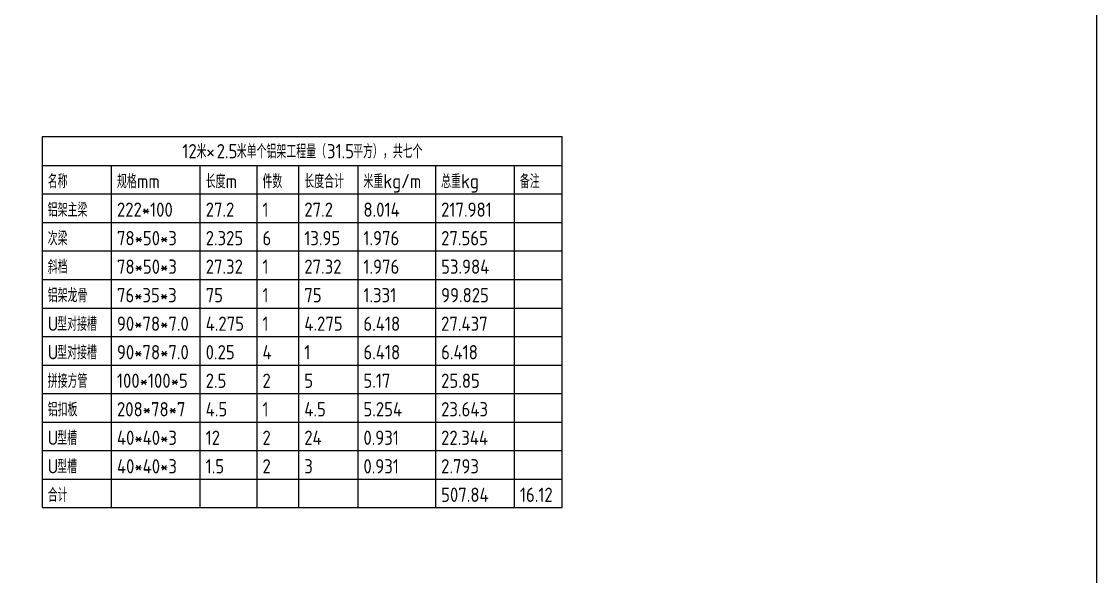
# Model space of a CAD drawing. Extents: x -89702 to 926017, y -610001 to -56924.
# Drawn here: x 150366 to 163556, y -512126 to -505314 of the extents above; entities that cross this region are included whole.
import ezdxf

# ---------------------------------------------------------------- set-up
doc = ezdxf.new("R2010")
doc.units = 0
doc.header["$LTSCALE"] = 10
doc.header["$MEASUREMENT"] = 0
doc.layers.add('L-构造线', color=6, linetype='Continuous')
doc.layers.add('PUB_TAB', color=7, linetype='Continuous')
doc.styles.get("Standard").update_dxf_attribs({"font": 'gbenor.shx', "bigfont": 'gbcbig.shx'})

msp = doc.modelspace()

# ---------------------------------------------------------------- linework, layer by layer
at = {"layer": 'L-构造线'}
msp.add_lwpolyline([(111175.6, -490906.1), (163556.4, -490906.1), (163556.4, -610000.5), (111175.6, -610000.5)], close=True, dxfattribs=at)
at = {"layer": 'PUB_TAB'}
msp.add_lwpolyline([(150618.2, -511281), (156998.1, -511281), (156998.1, -506731), (150618.2, -506731)], close=True, dxfattribs=at)
for points in [[(150618.2, -507081), (156998.1, -507081)], [(151467.1, -507081), (151467.1, -511281)], [(152555.9, -507081), (152555.9, -511281)], [(153253, -507081), (153253, -511281)], [(153766, -507081), (153766, -511281)], [(154491.4, -507081), (154491.4, -511281)], [(155444.7, -507081), (155444.7, -511281)], [(156411.4, -507081), (156411.4, -511281)], [(150618.2, -507431), (156998.1, -507431)], [(150618.2, -507781), (156998.1, -507781)], [(150618.2, -508131), (156998.1, -508131)], [(150618.2, -508481), (156998.1, -508481)], [(150618.2, -508831), (156998.1, -508831)], [(150618.2, -509181), (156998.1, -509181)], [(150618.2, -509531), (156998.1, -509531)], [(150618.2, -509881), (156998.1, -509881)], [(150618.2, -510231), (156998.1, -510231)], [(150618.2, -510581), (156998.1, -510581)], [(150618.2, -510931), (156998.1, -510931)]]:
    msp.add_lwpolyline(points, dxfattribs=at)

# ---------------------------------------------------------------- texts
for s, height, p in [('12', 175, (152339.7, -506993.5)), ('米×', 168.79, (152514.7, -506993.5)), ('2.5', 175, (152760.5, -506993.5)), ('米单个铝架工程量（', 168.79, (153008.4, -506993.5)), ('31.5', 175, (154114.3, -506993.5)), ('平方），共七个', 168.79, (154435.1, -506993.5)), ('名称', 168.79, (150688.2, -507361)), ('规格', 168.79, (151537.1, -507361)), ('mm', 175, (151782.8, -507361)), ('长度', 168.79, (152625.9, -507361)), ('m', 175, (152871.6, -507361)), ('件数', 168.79, (153323, -507361)), ('长度合计', 168.79, (153836, -507361)), ('米重', 168.79, (154561.4, -507361)), ('kg/m', 175, (154807.1, -507361)), ('总重', 168.79, (155514.7, -507361)), ('kg', 175, (155760.5, -507361)), ('备注', 168.79, (156481.4, -507361)), ('铝架主梁', 168.79, (150688.2, -507711)), ('222*100', 175, (151537.1, -507711)), ('27.2', 175, (152625.9, -507711)), ('1', 175, (153323, -507711)), ('27.2', 175, (153836, -507711)), ('8.014', 175, (154561.4, -507711)), ('217.981', 175, (155514.7, -507711)), ('次梁', 168.79, (150688.2, -508061)), ('78*50*3', 175, (151537.1, -508061)), ('2.325', 175, (152625.9, -508061)), ('6', 175, (153323, -508061)), ('13.95', 175, (153836, -508061)), ('1.976', 175, (154561.4, -508061)), ('27.565', 175, (155514.7, -508061)), ('斜档', 168.79, (150688.2, -508411)), ('78*50*3', 175, (151537.1, -508411)), ('27.32', 175, (152625.9, -508411)), ('1', 175, (153323, -508411)), ('27.32', 175, (153836, -508411)), ('1.976', 175, (154561.4, -508411)), ('53.984', 175, (155514.7, -508411)), ('铝架龙骨', 168.79, (150688.2, -508761)), ('76*35*3', 175, (151537.1, -508761)), ('75', 175, (152625.9, -508761)), ('1', 175, (153323, -508761)), ('75', 175, (153836, -508761)), ('1.331', 175, (154561.4, -508761)), ('99.825', 175, (155514.7, -508761)), ('U', 175, (150688.2, -509111)), ('型对接槽', 168.79, (150804.9, -509111)), ('90*78*7.0', 175, (151537.1, -509111)), ('4.275', 175, (152625.9, -509111)), ('1', 175, (153323, -509111)), ('4.275', 175, (153836, -509111)), ('6.418', 175, (154561.4, -509111)), ('27.437', 175, (155514.7, -509111)), ('型对接槽', 168.79, (150804.9, -509461)), ('U', 175, (150688.2, -509461)), ('90*78*7.0', 175, (151537.1, -509461)), ('0.25', 175, (152625.9, -509461)), ('4', 175, (153323, -509461)), ('1', 175, (153836, -509461)), ('6.418', 175, (154561.4, -509461)), ('6.418', 175, (155514.7, -509461)), ('拼接方管', 168.79, (150688.2, -509811)), ('100*100*5', 175, (151537.1, -509811)), ('2.5', 175, (152625.9, -509811)), ('2', 175, (153323, -509811)), ('5', 175, (153836, -509811)), ('5.17', 175, (154561.4, -509811)), ('25.85', 175, (155514.7, -509811)), ('铝扣板', 168.79, (150688.2, -510161)), ('208*78*7', 175, (151537.1, -510161)), ('4.5', 175, (152625.9, -510161)), ('1', 175, (153323, -510161)), ('4.5', 175, (153836, -510161)), ('5.254', 175, (154561.4, -510161)), ('23.643', 175, (155514.7, -510161)), ('型槽', 168.79, (150804.9, -510511)), ('U', 175, (150688.2, -510511)), ('40*40*3', 175, (151537.1, -510511)), ('12', 175, (152625.9, -510511)), ('2', 175, (153323, -510511)), ('24', 175, (153836, -510511)), ('0.931', 175, (154561.4, -510511)), ('22.344', 175, (155514.7, -510511)), ('U', 175, (150688.2, -510861)), ('型槽', 168.79, (150804.9, -510861)), ('40*40*3', 175, (151537.1, -510861)), ('1.5', 175, (152625.9, -510861)), ('2', 175, (153323, -510861)), ('3', 175, (153836, -510861)), ('0.931', 175, (154561.4, -510861)), ('2.793', 175, (155514.7, -510861)), ('合计', 168.79, (150688.2, -511211)), ('507.84', 175, (155514.7, -511211)), ('16.12', 175, (156481.4, -511211))]:
    msp.add_text(s, height=height, dxfattribs=at).set_placement(p)

doc.saveas('drawing.dxf')
